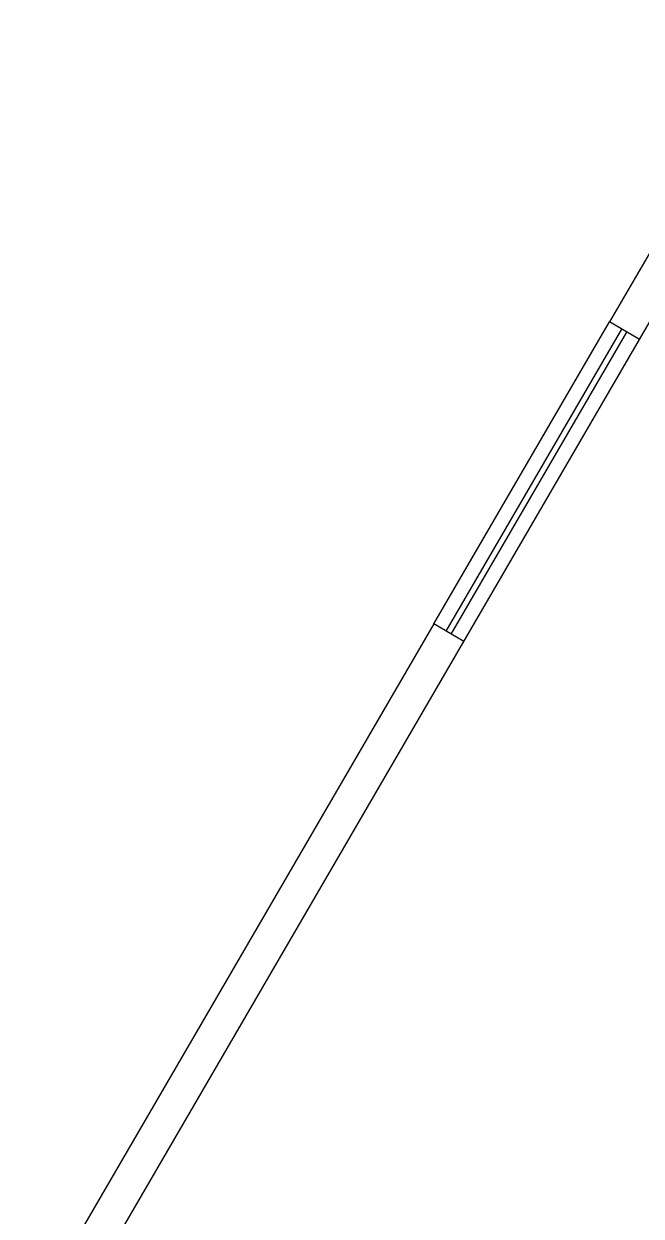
# Model space of a CAD drawing. Header units: millimetres. Extents: x -383313 to -161684, y -117025 to 99224.
# Drawn here: x -365107 to -362985, y -21968 to -17873 of the extents above; entities that cross this region are included whole.
import ezdxf

# ---------------------------------------------------------------- set-up
doc = ezdxf.new("R2010")
doc.units = ezdxf.units.MM
doc.header["$MEASUREMENT"] = 0
doc.layers.add('001__КОНСТРУКТИВ__Окна', color=7, linetype='Continuous')
doc.layers.add('001__КОНСТРУКТИВ__размеры внутр.', color=7, linetype='Continuous')
doc.layers.add('001__КОНСТРУКТИВ__Стены наружные', color=7, linetype='Continuous', lineweight=30)

msp = doc.modelspace()

# ---------------------------------------------------------------- linework, layer by layer
at = {"lineweight": 30, "ltscale": 100}
for p, q in [((-363698.41301, -19933.57671), (-365107.36233, -22353.25888)), ((-365003.66166, -22413.64242), (-363594.71234, -19993.96025))]:
    msp.add_line(p, q, dxfattribs=at)
at = {"layer": '001__КОНСТРУКТИВ__Окна', "ltscale": 100}
for p, q in [((-363698.41301, -19933.57671), (-363094.57758, -18896.57007)), ((-363594.71234, -19993.96025), (-362990.87692, -18956.95361))]:
    msp.add_line(p, q, dxfattribs=at)
at = {"layer": '001__КОНСТРУКТИВ__Окна', "color": 5, "ltscale": 100}
for p, q in [((-363655.2044, -19958.73652), (-363051.36897, -18921.72988)), ((-363637.92095, -19968.80045), (-363034.08553, -18931.7938))]:
    msp.add_line(p, q, dxfattribs=at)
at = {"layer": '001__КОНСТРУКТИВ__размеры внутр.', "lineweight": 30, "ltscale": 100}
for p, q in [((-362990.87692, -18956.95361), (-363094.57758, -18896.57007)), ((-363594.71234, -19993.96025), (-363698.41301, -19933.57671))]:
    msp.add_line(p, q, dxfattribs=at)
at = {"layer": '001__КОНСТРУКТИВ__Стены наружные', "color": 7, "linetype": 'Continuous'}
msp.add_line((-362498.60888, -17873.07346), (-363094.57758, -18896.57007), dxfattribs=at)
at = {"layer": '001__КОНСТРУКТИВ__Стены наружные', "color": 7, "linetype": 'Continuous', "flags": 128}
msp.add_lwpolyline([(-362990.87692, -18956.95361), (-362842.68564, -18702.4549), (-361971.99655, -19209.44578)], dxfattribs=at)

doc.saveas('drawing.dxf')
